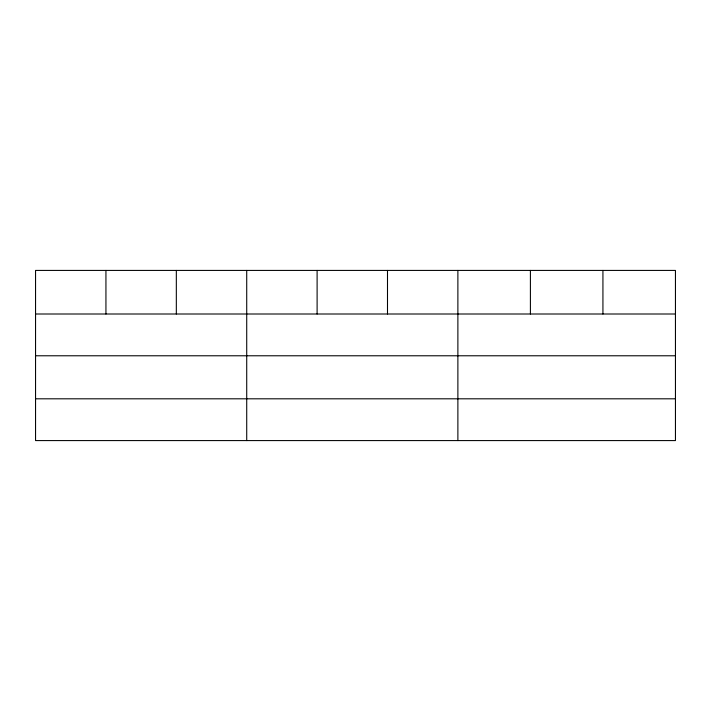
<?xml version="1.0" encoding="UTF-8"?>
<svg xmlns="http://www.w3.org/2000/svg" width="711" height="711" viewBox="0 0 711 711"><rect width="100%" height="100%" fill="white"/><g stroke="black" fill="none" stroke-linecap="round" stroke-linejoin="round"><path stroke-width="1.07" d="M675.45 355.776L675.45 270.42L35.55 270.42L35.55 440.58L675.45 440.58L675.45 355.776L35.55 355.776M35.55 314.004L675.45 314.004M35.55 398.809L675.45 398.809M602.928 270.42L602.928 314.004M530.406 270.42L530.406 314.004M457.884 270.42L457.884 440.58M387.495 270.42L387.495 314.004M317.106 270.42L317.106 314.004M246.717 270.42L246.717 440.58M176.328 270.42L176.328 314.004M105.939 270.42L105.939 314.004"/></g></svg>
